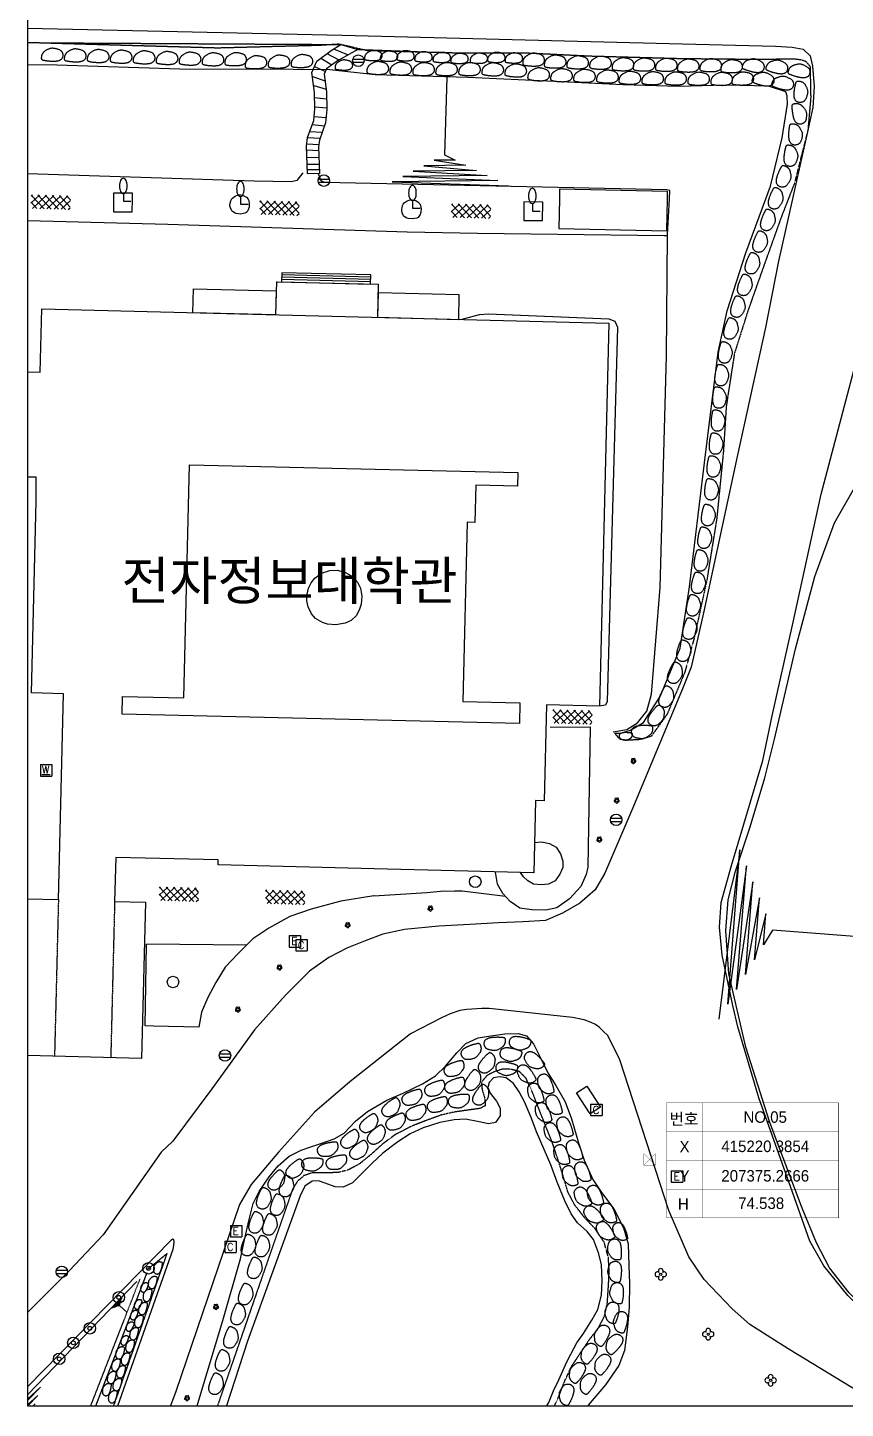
# Model space of a CAD drawing. Header units: millimetres. Extents: x 0 to 945143, y -500 to 526502.
# Drawn here: x 0 to 106782, y -332 to 179861 of the extents above; entities that cross this region are included whole.
import ezdxf

# ---------------------------------------------------------------- set-up
doc = ezdxf.new("R2010")
doc.units = ezdxf.units.MM
for name, pattern in [('ANYANG3', [3, 2, -1]), ('ANYANG6', [4, 2, -2]), ('DASHDOT', [1, 0.5, -0.25, 0, -0.25]), ('HIDDEN', [2, 1, -1])]:
    doc.linetypes.add(name, pattern=pattern)
for name, color, linetype in [('0-0W', 7, 'Continuous'), ('AE150', 7, 'Continuous'), ('AE170', 3, 'Continuous'), ('AZ0204', 7, 'Continuous'), ('AZ070', 7, 'Continuous'), ('AZ071', 7, 'ANYANG6'), ('AZ080', 1, 'Continuous'), ('AZ0801', 7, 'Continuous'), ('AZ0803', 7, 'Continuous'), ('AZ081', 1, 'ANYANG3'), ('AZB012', 1, 'Continuous'), ('AZB013', 5, 'Continuous'), ('AZB015', 3, 'Continuous'), ('BR', 7, 'Continuous'), ('DD0011', 3, 'Continuous'), ('DD0013', 3, 'Continuous'), ('DZ0102', 3, 'Continuous'), ('J-동경계선', 9, 'DASHDOT'), ('MM', 1, 'Continuous'), ('mt', 7, 'Continuous'), ('SLOPE', 9, 'Continuous'), ('건물', 210, 'Continuous'), ('자연석', 3, 'Continuous'), ('현황', 7, 'Continuous')]:
    doc.layers.add(name, color=color, linetype=linetype)
doc.styles.add('gg', font='')
doc.styles.add('GHS', font='ROMANS', dxfattribs={"bigfont": 'NGSW.shx'})
doc.styles.add('STYLE1', font='')
doc.styles.get('gg').set_extended_font_data('Gulim')
doc.styles.get('STYLE1').set_extended_font_data('Gulim')

# ---------------------------------------------------------------- blocks, each defined once
blk = doc.blocks.new('DZ0102')
at = {"layer": 'DZ0102', "color": 7}
blk.add_lwpolyline([(0, 3, 0.174705), (-0.17, 2.94, 0.104203), (-0.35, 2.71, 0.064948), (-0.46, 2.4, 0.051099), (-0.5, 2, 0.051099), (-0.46, 1.6, 0.064948), (-0.35, 1.29, 0.104203), (-0.17, 1.06, 0.174705), (0, 1, 0.174705), (0.17, 1.06, 0.104203), (0.35, 1.29, 0.064948), (0.46, 1.6, 0.051099), (0.5, 2, 0.051099), (0.46, 2.4, 0.064948), (0.35, 2.71, 0.104203), (0.17, 2.94, 0.174705)], format="xyb", close=True, dxfattribs=at)
for points in [[(0, 1), (0, 0)], [(0, 0), (1, 0)]]:
    blk.add_lwpolyline(points, dxfattribs=at)
blk = doc.blocks.new('fr')
at = {"layer": 'BR'}
blk.add_circle((0, 0), 0.298, dxfattribs=at)
for centre, start, end in [((-0.32, -0.13), 80.9759, 323.3707), ((-0.22, 0.26), 8.9759, 251.3707), ((0.18, 0.29), 296.9759, 179.3707), ((0.33, -0.08), 224.9759, 107.3707), ((0.03, -0.34), 152.9759, 35.3707)]:
    blk.add_arc(centre, 0.224, start, end, dxfattribs=at)
blk = doc.blocks.new('ST')
at = {"layer": 'BR'}
blk.add_lwpolyline([(0.614, 0.76), (0.649, 0.76), (0.686, 0.758), (0.723, 0.756), (0.76, 0.752), (0.796, 0.748), (0.831, 0.743), (0.864, 0.737), (0.894, 0.73), (0.921, 0.721), (0.945, 0.712), (0.966, 0.702), (0.985, 0.691), (1.003, 0.68), (1.018, 0.667), (1.033, 0.653), (1.046, 0.638), (1.06, 0.622), (1.072, 0.606), (1.084, 0.588), (1.095, 0.57), (1.105, 0.55), (1.114, 0.53), (1.121, 0.508), (1.128, 0.486), (1.133, 0.462), (1.136, 0.438), (1.138, 0.414), (1.138, 0.389), (1.136, 0.364), (1.132, 0.34), (1.126, 0.316), (1.118, 0.293), (1.107, 0.27), (1.094, 0.249), (1.079, 0.229), (1.063, 0.209), (1.045, 0.192), (1.026, 0.175), (1.006, 0.159), (0.985, 0.145), (0.964, 0.133), (0.943, 0.121), (0.921, 0.111), (0.899, 0.102), (0.877, 0.094), (0.855, 0.087), (0.834, 0.08), (0.813, 0.074), (0.792, 0.069), (0.771, 0.064), (0.751, 0.059), (0.73, 0.055), (0.709, 0.05), (0.687, 0.046), (0.664, 0.042), (0.64, 0.039), (0.614, 0.035), (0.588, 0.031), (0.56, 0.028), (0.532, 0.024), (0.503, 0.021), (0.474, 0.018), (0.445, 0.015), (0.416, 0.013), (0.388, 0.012), (0.36, 0.01), (0.333, 0.009), (0.306, 0.009), (0.28, 0.008), (0.255, 0.008), (0.231, 0.008), (0.208, 0.008), (0.185, 0.008), (0.164, 0.009), (0.144, 0.01), (0.125, 0.011), (0.108, 0.014), (0.092, 0.019), (0.078, 0.025), (0.065, 0.034), (0.055, 0.044), (0.046, 0.057), (0.039, 0.072), (0.033, 0.088), (0.028, 0.106), (0.025, 0.125), (0.022, 0.145), (0.02, 0.166), (0.018, 0.187), (0.017, 0.208), (0.016, 0.23), (0.017, 0.252), (0.018, 0.274), (0.021, 0.296), (0.025, 0.317), (0.03, 0.338), (0.036, 0.359), (0.043, 0.379), (0.052, 0.398), (0.06, 0.416), (0.069, 0.432), (0.077, 0.447), (0.084, 0.46), (0.091, 0.47), (0.096, 0.479), (0.1, 0.486), (0.105, 0.492), (0.11, 0.498), (0.116, 0.504), (0.125, 0.513), (0.137, 0.523), (0.152, 0.537), (0.171, 0.554), (0.194, 0.573), (0.22, 0.595), (0.248, 0.618), (0.277, 0.642), (0.308, 0.664), (0.339, 0.686), (0.37, 0.704), (0.4, 0.72), (0.43, 0.732), (0.459, 0.742), (0.488, 0.749), (0.518, 0.754), (0.549, 0.758), (0.581, 0.76)], close=True, dxfattribs=at)
blk = doc.blocks.new('st3')
at = {"layer": 'BR', "xscale": -1.440000000005691, "yscale": 1.440000000002328, "zscale": 1.44, "rotation": 348.8345234769591}
blk.add_blockref('ST', (0.86, -0.22), dxfattribs=at)
blk = doc.blocks.new('st4')
at = {"layer": 'BR'}
blk.add_blockref('st3', (-0.07, 0.03), dxfattribs=at)
blk = doc.blocks.new('st6')
at = {"layer": 'BR'}
blk.add_blockref('st4', (7.35, 1.85), dxfattribs=at)
blk = doc.blocks.new('sty')
at = {"layer": 'BR', "rotation": 328.3938337397032}
blk.add_blockref('st6', (-7.24, 2.38), dxfattribs=at)
blk = doc.blocks.new('stq')
at = {"layer": 'BR'}
blk.add_blockref('sty', (-0.03, -0.07), dxfattribs=at)
blk = doc.blocks.new('asdf')
at = {"layer": 'BR', "xscale": 2.419199999995022, "yscale": 2.419200000034238, "zscale": 2.4192, "rotation": 351.9473804926412}
blk.add_blockref('ST', (239459.44, 417827.34), dxfattribs=at)
blk = doc.blocks.new('qwe')
at = {"layer": '자연석'}
blk.add_blockref('asdf', (-239460.99, -417827.22), dxfattribs=at)
blk = doc.blocks.new('AE170')
at = {"layer": 'AE170', "color": 7}
for radius in [0.75, 0.25]:
    blk.add_circle((0, 0), radius, dxfattribs=at)
blk = doc.blocks.new('AZ0204')
at = {"layer": 'AZ0204'}
for points in [[(-0.72, 0.21), (0.72, 0.21)], [(-0.72, -0.2), (0.72, -0.2)]]:
    blk.add_lwpolyline(points, dxfattribs=at)
blk.add_circle((0, 0), 0.75, dxfattribs=at)
blk = doc.blocks.new('AZB013')
at = {"layer": 'AZB013', "color": 7}
for points in [[(-0.75, 0.79), (0.75, 0.79)], [(-0.75, 0.79), (-0.75, -0.71)], [(0.75, 0.79), (0.75, -0.71)], [(-0.75, -0.71), (0.75, -0.71)], [(-0.55, -0.51), (0.55, -0.51)]]:
    blk.add_lwpolyline(points, dxfattribs=at)
at = {"layer": 'AZB013', "color": 7, "style": 'GHS'}
blk.add_text('W', height=1, dxfattribs=at).set_placement((-0.57, -0.36))
blk = doc.blocks.new('AZB012')
at = {"layer": 'AZB012', "color": 7}
for points in [[(-0.77, 0.69), (0.73, 0.69)], [(-0.77, 0.69), (-0.77, -0.81)], [(0.73, 0.69), (0.73, -0.81)], [(-0.77, -0.81), (0.73, -0.81)]]:
    blk.add_lwpolyline(points, dxfattribs=at)
at = {"layer": 'AZB012', "color": 7, "style": 'GHS'}
blk.add_text('E', height=1, dxfattribs=at).set_placement((-0.48, -0.53))
blk = doc.blocks.new('AZB015')
at = {"layer": 'AZB015', "color": 7}
for points in [[(-0.77, 0.72), (0.73, 0.72)], [(-0.77, 0.72), (-0.77, -0.78)], [(0.73, 0.72), (0.73, -0.78)], [(-0.77, -0.78), (0.73, -0.78)]]:
    blk.add_lwpolyline(points, dxfattribs=at)
at = {"layer": 'AZB015', "color": 7, "style": 'GHS'}
blk.add_text('C', height=1, dxfattribs=at).set_placement((-0.52, -0.54))
blk = doc.blocks.new('DD0011')
at = {"layer": 'DD0011', "color": 7}
blk.add_circle((0, 0), 0.15, dxfattribs=at)
for centre, radius, start, end in [((-0.44, 0), 0.312, 53.1301, 306.8699), ((0, 0.44), 0.313, 323.1301, 216.8699), ((0.44, 0), 0.312, 233.1301, 126.8699), ((0, -0.44), 0.312, 143.1301, 36.8699)]:
    blk.add_arc(centre, radius, start, end, dxfattribs=at)
blk = doc.blocks.new('DD0013')
at = {"layer": 'DD0013', "color": 7}
blk.add_circle((0, 0), 0.75, dxfattribs=at)
blk = doc.blocks.new('mm')
at = {"layer": 'MM', "const_width": 0.03}
blk.add_lwpolyline([(-0.75, -0.75), (0.75, -0.75), (0.75, 0.75), (-0.75, 0.75)], close=True, dxfattribs=at)
for points in [[(-0.75, -0.75), (0.75, 0.75)], [(-0.75, 0.75), (0.75, -0.75)]]:
    blk.add_lwpolyline(points, dxfattribs=at)

msp = doc.modelspace()

# ---------------------------------------------------------------- hatches: boundary and pattern name
at = {"layer": 'BR', "extrusion": (0.000761888, -0.001614, 0.999998)}
h = msp.add_hatch(dxfattribs=at)
h.set_pattern_fill('ANSI37', color=256, scale=5270.349021, angle=178.29331, style=0)
h.set_pattern_definition([(223.29330627, (234910414.5, 435677721.55), (451.7567443, -479.504836), []), (313.29330627, (234910414.5, 435677721.55), (479.504836, 451.7567443), [])])
h.paths.add_polyline_path([(473, 158045), (420, 156268), (5564, 156115), (5617, 157892)])
h = msp.add_hatch(dxfattribs=at)
h.set_pattern_fill('ANSI37', color=256, scale=5270.349021, angle=178.29331, style=0)
h.set_pattern_definition([(223.29330627, (234940282.1, 435676940.6), (451.7567443, -479.504836), []), (313.29330627, (234940282.1, 435676940.6), (479.504836, 451.7567443), [])])
h.paths.add_polyline_path([(30340, 157264), (30287, 155487), (35431, 155334), (35484, 157111)])
h = msp.add_hatch(dxfattribs=at)
h.set_pattern_fill('ANSI37', color=256, scale=5270.349021, angle=178.29331, style=0)
h.set_pattern_definition([(223.29330627, (234965289.8, 435676548.65), (451.7567443, -479.504836), []), (313.29330627, (234965289.8, 435676548.65), (479.504836, 451.7567443), [])])
h.paths.add_polyline_path([(55348, 156872), (55295, 155096), (60439, 154942), (60492, 156719)])
h = msp.add_hatch(dxfattribs=at)
h.set_pattern_fill('ANSI37', color=256, scale=5270.349021, angle=178.29331, style=0)
h.set_pattern_definition([(223.29330627, (234978534.8, 435610536.8), (451.7567443, -479.504836), []), (313.29330627, (234978534.8, 435610536.8), (479.504836, 451.7567443), [])])
h.paths.add_polyline_path([(68593, 90861), (68540, 89084), (73684, 88930), (73737, 90707)])
h = msp.add_hatch(dxfattribs=at)
h.set_pattern_fill('ANSI37', color=256, scale=5270.349021, angle=178.29331, style=0)
h.set_pattern_definition([(223.29330627, (234927149, 435587404.54), (451.7567443, -479.504836), []), (313.29330627, (234927149, 435587404.54), (479.504836, 451.7567443), [])])
h.paths.add_polyline_path([(17207, 67728), (17154, 65951), (22298, 65798), (22351, 67575)])
h = msp.add_hatch(dxfattribs=at)
h.set_pattern_fill('ANSI37', color=256, scale=5270.349021, angle=178.29331, style=0)
h.set_pattern_definition([(223.29330627, (234941026.96, 435587003.6), (451.7567443, -479.504836), []), (313.29330627, (234941026.96, 435587003.6), (479.504836, 451.7567443), [])])
h.paths.add_polyline_path([(31085, 67327), (31032, 65550), (36176, 65397), (36229, 67174)])

# ---------------------------------------------------------------- linework, layer by layer
at = {"layer": 'AE150', "extrusion": (0.000761888, -0.001614, 0.999998), "elevation": -72244, "flags": 128}
for points in [[(40957, 177541), (43193, 176900), (40509, 175425), (39088, 174356), (38793, 173676), (39100, 171368), (39107, 169063), (38954, 167304), (38157, 165063), (38059, 164192), (38160, 160726), (36593, 160680), (36489, 164257), (36620, 165417), (37410, 167639), (37540, 169128), (37533, 171261), (37182, 173900), (37815, 175359), (39674, 176758)], [(44879, 147471), (33248, 147761), (33218, 146572), (44849, 146282)], [(21710, 145669), (32497, 145400), (32419, 142269), (21632, 142538)], [(56423, 144888), (45814, 145153), (45734, 141937), (56343, 141673)]]:
    msp.add_lwpolyline(points, close=True, dxfattribs=at)
for points in [[(44879, 147471), (33248, 147761)], [(32538, 146592), (32430, 142269)], [(32538, 146589), (45842, 146258)], [(44856, 146571), (33225, 146861)], [(44864, 146871), (33233, 147161)], [(44871, 147171), (33240, 147461)], [(45842, 146258), (45734, 141937)]]:
    msp.add_lwpolyline(points, dxfattribs=at)
at = {"layer": 'AZ070', "extrusion": (0.000761888, -0.001614, 0.999998), "elevation": -72244, "flags": 128}
msp.add_lwpolyline([(121850, -116), (121412, 494), (120132, 1992), (111743, 10095), (107338, 14623), (104759, 17915), (103078, 21165), (101181, 25671), (96978, 36843), (93832, 46695), (91627, 56257), (91214, 61898), (91532, 65932), (92506, 69654), (94423, 75443), (96338, 81826), (97582, 86906), (100307, 98691), (102849, 108117), (105404, 115100), (108188, 119970), (110791, 123337), (114027, 126890), (117234, 129737), (121913, 133359), (125342, 135768), (129318, 138040), (133197, 140439), (136203, 143129), (138588, 145700), (141023, 147611), (143532, 149070), (145924, 150069), (148723, 150589), (150418, 150755), (152703, 150426), (159644, 148097), (167977, 144549), (177706, 140901)], dxfattribs=at)
at = {"layer": 'AZ070', "extrusion": (0.000761888, -0.001614, 0.999998), "elevation": -72244}
msp.add_lwpolyline([(55, 1336), (14323, 16126)], dxfattribs=at)
at = {"layer": 'AZ071', "extrusion": (0.000761888, -0.001614, 0.999998), "elevation": -72244, "flags": 128}
msp.add_lwpolyline([(8309, -116), (14738, 16430)], dxfattribs=at)
at = {"layer": 'AZ080', "extrusion": (0.000761888, -0.001614, 0.999998), "elevation": -72244, "flags": 128}
for points in [[(96428, 157417), (97036, 159065), (98596, 165374), (99289, 169743), (99238, 170799), (99044, 171356), (96802, 172090), (91161, 172226), (85078, 172053), (77789, 172275), (68818, 172698), (57523, 173239), (45458, 173598), (39539, 174217), (34725, 174281), (19925, 174318), (3880, 174845), (55, 174900)], [(76703, 87690), (77486, 87688), (78772, 88050), (80487, 89069), (82639, 92446), (85278, 98761), (86482, 106785), (88459, 122950), (90231, 137393), (91398, 142791), (93821, 150346), (96428, 157417)]]:
    msp.add_lwpolyline(points, dxfattribs=at)
at = {"layer": 'AZ080', "extrusion": (0.000761888, -0.001614, 0.999998), "elevation": -72244}
for points in [[(22190, -116), (22562, 1056), (25552, 11000), (27852, 19054), (28391, 21561), (28979, 24209), (29529, 26300), (30298, 27862), (31584, 29779), (32758, 31224), (34224, 32473), (35775, 33232), (37039, 33676), (38332, 34104), (40069, 34712), (41384, 35465), (42872, 37029), (44423, 38311), (46940, 39762), (49098, 40702), (51615, 41889), (53311, 42969), (54632, 44200), (56103, 45938), (57255, 47169), (58884, 47901), (60547, 48154), (62374, 48420), (64122, 48493), (65201, 48179), (66095, 47129), (66793, 45724), (67969, 43359), (69037, 41690), (70241, 39538), (71074, 37335), (71968, 34200), (72722, 31958), (73859, 29401), (75001, 27705), (76581, 25575), (77875, 23126), (78472, 21018), (78541, 18186), (78626, 15837), (78583, 12751), (78399, 10188), (77984, 7125), (77249, 5163), (75514, 2617), (73256, -32), (73189, -116)], [(8978, -116), (15649, 17274)]]:
    msp.add_lwpolyline(points, dxfattribs=at)
at = {"layer": 'AZ0801', "extrusion": (0.000761888, -0.001614, 0.999998), "elevation": -72244, "flags": 128}
for points in [[(45253, 66430), (48759, 66667), (52198, 66896), (54389, 67072), (55823, 67045)], [(62467, 66345), (56811, 67051), (55823, 67045)], [(45290, 66435), (45253, 66430), (40964, 65751), (37099, 64691), (34313, 63726), (31548, 62214), (29479, 60819), (27537, 58910), (25858, 57153), (24644, 55138), (23589, 53194), (22750, 51247), (22411, 49287)], [(22411, 49287), (16475, 49441), (15421, 49497), (15582, 60112)], [(28654, 60008), (15582, 60112)]]:
    msp.add_lwpolyline(points, dxfattribs=at)
at = {"layer": 'AZ0803', "extrusion": (0.000761888, -0.001614, 0.999998), "elevation": -72244, "flags": 128}
for points in [[(11283, 157343), (11264, 155721), (13724, 155692), (13743, 157345)], [(11283, 157343), (11264, 155721), (13724, 155692), (13743, 157345)], [(11283, 157343), (11264, 155721), (13724, 155692), (13743, 157345)], [(11283, 157343), (11264, 155721), (13724, 155692), (13743, 157345)], [(13752, 158121), (11292, 158150), (11283, 157343)], [(13743, 157345), (13752, 158121)], [(27843, 155417), (27302, 155469), (27150, 155518), (26805, 155730), (26719, 155829), (26531, 156221), (26468, 156494), (26468, 156644), (26570, 157140), (26659, 157329), (26682, 157357)], [(26682, 157357), (26796, 157488), (27159, 157765), (27565, 157906), (27845, 157914), (28307, 157795), (28628, 157600), (28850, 157360), (28851, 157358)], [(28851, 157358), (28937, 157179), (29007, 156743), (28979, 156294), (28859, 155974), (28719, 155705), (28613, 155604), (28436, 155521), (27843, 155417)], [(68286, 88437), (73496, 88480), (73202, 70195), (73006, 69236), (72292, 67661), (70825, 66040), (69156, 64893), (67743, 64565), (65894, 64602), (64330, 64843), (63068, 65700), (62104, 66735), (61400, 67968), (61149, 69509)], [(66256, 73380), (67166, 73495), (68191, 73270), (69088, 72779), (69656, 71935), (69947, 70949), (69922, 70122), (69556, 69253), (68948, 68382), (68090, 67949), (67095, 67862), (66130, 67979), (65379, 68408), (64823, 68927), (64415, 69500)]]:
    msp.add_lwpolyline(points, dxfattribs=at)
for points in [[(50279, 154787), (49738, 154839), (49586, 154888), (49241, 155099), (49155, 155198), (48967, 155590), (48904, 155864), (48904, 156013), (49006, 156509), (49095, 156698), (49232, 156858), (49595, 157135), (50001, 157275), (50281, 157283), (50743, 157164), (51063, 156970), (51286, 156730), (51373, 156549), (51443, 156112), (51415, 155663), (51295, 155344), (51155, 155074), (51049, 154974), (50872, 154891)], [(67326, 156984), (64866, 157013), (64838, 154584), (67298, 154555)], [(40298, 101794), (39194, 101900), (38541, 102111), (37658, 102652), (37132, 103256), (36700, 104160), (36520, 104939), (36521, 105589), (36725, 106581), (37064, 107305), (37566, 107888), (38417, 108537), (39509, 108915), (40470, 108942), (41578, 108656), (42467, 108117), (43148, 107383), (43530, 106585), (43695, 105564), (43629, 104512), (43338, 103738), (42953, 102998), (42293, 102376), (41503, 102005)], [(73087, 41604), (74862, 38876), (73506, 37994), (71731, 40722)]]:
    msp.add_lwpolyline(points, close=True, dxfattribs=at)
at = {"layer": 'AZ081', "extrusion": (0.000761888, -0.001614, 0.999998), "elevation": -72244, "flags": 128}
for points in [[(55, 177794), (1111, 177793), (24846, 177116), (38261, 177462), (40712, 177626), (44374, 176777), (56061, 176458), (64997, 176458), (73468, 176049), (85404, 175718), (96055, 175614), (99243, 175677), (100359, 175649), (101108, 175552), (101639, 175360), (102225, 174683), (102308, 170606), (101948, 166427), (100197, 159470), (99397, 157419)], [(2004, 177768), (40957, 177541)], [(43193, 176900), (51900, 176572)], [(99397, 157419), (98480, 155067), (95988, 148122), (94095, 142761), (92344, 137220), (91282, 130367), (90905, 124428), (90039, 115701), (88754, 107690), (87053, 99954), (85870, 95643), (83545, 90124), (81488, 87261), (80089, 86835), (78378, 86731), (77407, 86853), (76703, 87690)], [(68854, -116), (69445, 1163), (70040, 2766), (71062, 5003), (72207, 6729), (73493, 8646), (74493, 9872), (75374, 11558), (75756, 13295), (75912, 15729), (75995, 17521), (75888, 19258), (75336, 21258), (74087, 23084), (72850, 24360), (71495, 26095), (70606, 27792), (69863, 30287), (69311, 32040), (68534, 34339), (67708, 36423), (66661, 39030), (65986, 40795), (65114, 42677), (64282, 43503), (63056, 43828), (62062, 43822), (60887, 43439), (60016, 42978), (59303, 42107), (59405, 41151), (59759, 39988), (59799, 39044), (59125, 38684), (57804, 38514), (55781, 38221), (54112, 37844), (52027, 37095), (50224, 36381), (48044, 35267), (46430, 34074), (44992, 32775), (43408, 31471), (41885, 30649), (40621, 30340), (39385, 30294), (38070, 30293), (37176, 30282), (36148, 29927), (35299, 29191), (34665, 28213), (30507, 16229), (24968, 270), (24856, -116)], [(11309, -116), (18278, 19748), (15643, 17628)]]:
    msp.add_lwpolyline(points, dxfattribs=at)
at = {"layer": 'BR', "extrusion": (0.000761888, -0.001614, 0.999998), "elevation": -72244}
for points in [[(40006, 176960), (41924, 176203)], [(37519, 174676), (38935, 174002)], [(38338, 175752), (39781, 174877)], [(39129, 176347), (40708, 175534)], [(37251, 173383), (38907, 172817)], [(37412, 172176), (39053, 171719)], [(37535, 170645), (39102, 170452)], [(37539, 169397), (39106, 169283)], [(37453, 168132), (39017, 168034)], [(36898, 166201), (38519, 166083)], [(37214, 167089), (38826, 166946)], [(36528, 164598), (38092, 164484)], [(36620, 165417), (38241, 165300)], [(36503, 163785), (38073, 163687)], [(36530, 162847), (38099, 162798)], [(36557, 161922), (38125, 161922)], [(36577, 161227), (38145, 161228)]]:
    msp.add_lwpolyline(points, dxfattribs=at)
at = {"layer": 'J-동경계선', "color": 2, "linetype": 'Continuous', "lineweight": -3}
msp.add_lwpolyline([(0, 0), (945143, 0), (945143, 526002), (0, 526002)], close=True, dxfattribs=at)
at = {"layer": 'mt', "const_width": 50, "elevation": -59570}
msp.add_lwpolyline([(83405, 24545), (105905, 24545), (105905, 39545), (83405, 39545)], close=True, dxfattribs=at)
for points in [[(88094, 39545), (88094, 24545)], [(83405, 35795), (105905, 35795)], [(83405, 32045), (105905, 32045)], [(83405, 28295), (105905, 28295)]]:
    msp.add_lwpolyline(points, dxfattribs=at)
at = {"layer": 'SLOPE', "extrusion": (0.000761888, -0.001614, 0.999998), "elevation": -72244}
for points in [[(54803, 173241), (54510, 163132), (55896, 162461), (53141, 162426), (57282, 161790), (51773, 161720), (58668, 161119), (50405, 161014), (60054, 160448), (49036, 160308), (61440, 159777), (47668, 159601), (62826, 159106)], [(54803, 173241), (54510, 163132), (55896, 162461), (53141, 162426), (57282, 161790), (51773, 161720), (58668, 161119), (50405, 161014), (60054, 160448), (49036, 160308), (61440, 159777), (47668, 159601), (62826, 159106)], [(54803, 173241), (54510, 163132), (55896, 162461), (53141, 162426), (57282, 161790), (51773, 161720), (58668, 161119), (50405, 161014), (60054, 160448), (49036, 160308), (61440, 159777), (47668, 159601), (62826, 159106)], [(54803, 173241), (54510, 163132), (55896, 162461), (53141, 162426), (57282, 161790), (51773, 161720), (58668, 161119), (50405, 161014), (60054, 160448), (49036, 160308), (61440, 159777), (47668, 159601), (62826, 159106)], [(111433, 60864), (97310, 61978), (96143, 60040), (96461, 64075), (94975, 58102), (95611, 66172), (93807, 56164), (94761, 68269), (92639, 54226), (93912, 70366), (91471, 52288), (93062, 72463), (90303, 50350)], [(13035, 12047), (12075, 12972), (11874, 12901), (12139, 13176), (11673, 12831), (12202, 13379), (11473, 12760), (12266, 13582), (11272, 12689), (12330, 13785), (11071, 12618), (12394, 13989), (10870, 12547)], [(55, 595), (1719, 2320), (55, 745)], [(83, -116), (1375, 1223), (55, -2)], [(798, -116), (1031, 125), (762, -116)]]:
    msp.add_lwpolyline(points, dxfattribs=at)
at = {"layer": '건물', "extrusion": (0.000761888, -0.001614, 0.999998), "elevation": -72244}
for points in [[(55, 134829), (1704, 134788), (1909, 143029), (75969, 141184), (74724, 91204), (67819, 91376), (67506, 78836), (66393, 78864), (66158, 69457), (55790, 69715), (45294, 69977), (24930, 70484), (24946, 71129), (11562, 71462), (11419, 65711), (15453, 65611), (14945, 45229), (55, 45600)], [(55, 66065), (4080, 65965), (4749, 92817), (549, 92921), (1172, 117913), (1172, 121097), (55, 121097)]]:
    msp.add_lwpolyline(points, dxfattribs=at)
msp.add_lwpolyline([(20467, 92263), (21197, 122706), (64045, 121679), (64003, 119904), (58568, 120034), (58452, 115167), (57454, 115191), (56894, 91816), (64336, 91638), (64270, 88923), (12407, 90166), (12461, 92455)], close=True, dxfattribs=at)
at = {"layer": '건물', "linetype": 'HIDDEN', "ltscale": 0.05, "extrusion": (0.000761888, -0.001614, 0.999998), "elevation": -72244}
for points in [[(4080, 65965), (3570, 45512)], [(11419, 65711), (10909, 45259)]]:
    msp.add_lwpolyline(points, dxfattribs=at)
at = {"layer": '현황', "extrusion": (0.000761888, -0.001614, 0.999998), "elevation": -72244}
for points in [[(55, 179656), (41147, 178780), (83847, 177691), (97710, 177345), (99908, 177206), (101327, 176942), (102250, 176041), (102553, 174722), (102767, 172048), (102568, 169331), (101805, 165750), (100705, 160928), (99925, 157420)], [(36002, 160791), (35202, 159808), (34506, 159617), (29642, 159697), (55, 160658)], [(83857, 157406), (83909, 158488), (83521, 158559), (38815, 159549), (38406, 159769), (37989, 160734)], [(83601, 157406), (83621, 158356), (69518, 158666), (69491, 157393)], [(99925, 157420), (98112, 149269), (96415, 140613), (92722, 123769), (88289, 103382), (86714, 96290), (85554, 93447), (78969, 77627), (75408, 69383), (74154, 67226), (72166, 65489), (69898, 64181), (67689, 63210), (64760, 63033), (61555, 62913), (57804, 62701), (53759, 62498), (49261, 62054), (46439, 61428), (44120, 60580), (41745, 59628), (39383, 58378), (36879, 56598), (33724, 53488), (29670, 48943), (24098, 41246), (19035, 34439), (17498, 32981), (9923, 22181), (5513, 17537), (55, 12067)], [(69491, 157393), (69405, 153514), (83508, 153203), (83601, 157406)], [(69491, 157393), (69405, 153514), (83508, 153203), (83601, 157406)], [(69491, 157393), (69405, 153514), (83508, 153203), (83601, 157406)], [(69491, 157393), (69405, 153514), (83508, 153203), (83601, 157406)], [(76531, 87845), (78305, 88146), (79712, 89029), (80922, 90542), (81509, 92751), (82652, 106667), (83482, 136911), (83630, 152697), (83857, 157406)], [(120481, -116), (120330, 138), (120021, 851), (119767, 1683), (119649, 2200), (107149, 14266), (104034, 18148), (102206, 21361), (99920, 27784), (95520, 40095), (92773, 49362), (92119, 52132), (90725, 58711), (90388, 62347), (90634, 65554), (91971, 70416), (96066, 84097), (97294, 89937), (99925, 101784), (103675, 118851), (109943, 142586), (113245, 157431)], [(55, 154578), (18374, 154111), (49614, 153108), (58797, 152905), (83190, 152612), (83630, 152623)], [(56638, 141666), (59072, 142297), (60239, 142396), (75960, 141759), (76729, 141438), (77082, 140664), (75741, 91809), (75498, 91328), (74724, 91204)], [(111577, -116), (99358, 7304), (94349, 10482), (92066, 12527), (88405, 16381), (86397, 19331), (83798, 25377), (77387, 45021), (76031, 47791), (75756, 48263), (75300, 48690), (74670, 49291), (74198, 49634), (73641, 49926), (72725, 50274), (71213, 50560), (60321, 51734), (59365, 51728), (57421, 51609), (56494, 51457), (55218, 51052), (54078, 50512), (50055, 48441), (42133, 42148), (37510, 38201), (32797, 32967), (29247, 28778), (27725, 26175), (19392, 1774), (18709, -116)], [(67844, -116), (68119, 303), (68736, 1821), (69405, 3265), (70460, 5610), (70999, 6633), (71774, 8128), (72639, 9342), (73739, 11063), (74503, 12463), (74996, 14334), (75091, 16211), (74994, 18330), (74611, 19853), (73947, 21572), (73115, 22657), (71867, 23746), (71012, 24954), (70207, 26629), (69217, 29067), (68384, 31326), (67506, 33332), (66511, 35658), (65797, 37507), (64952, 39569), (64221, 40861), (63518, 41951), (62540, 42670), (61657, 42805), (60888, 42675), (60337, 42096), (60152, 41427), (60445, 40674), (61277, 39629), (61738, 38730), (61761, 37735), (61160, 36841), (60227, 36678), (58997, 36941), (57232, 37289), (55748, 37193), (53865, 36866), (51691, 36151), (50022, 35363), (48386, 34317), (46431, 32838), (45049, 31533), (43471, 29987), (42488, 28997), (41263, 28423), (40217, 28485), (38919, 28922), (38020, 29242), (37193, 29186), (36244, 28567), (35660, 27286), (28751, 8337), (26017, -116)], [(11845, -116), (19045, 20348), (19129, 20792), (19207, 21281), (19157, 21601), (19039, 21641), (18763, 21466), (86, 2416), (55, 2385)]]:
    msp.add_lwpolyline(points, dxfattribs=at)

# ---------------------------------------------------------------- block references
at = {"layer": 'AE170', "extrusion": (0.000761888, -0.001614, 0.999998), "xscale": 1000, "yscale": 1000, "zscale": 1000, "rotation": 359.9989408490567}
for p in [(15843, 17829, -72244), (11956, 14039, -72244), (8181, 10001, -72244), (6024, 8101, -72244), (4181, 6026, -72244)]:
    msp.add_blockref('AE170', p, dxfattribs=at)
at = {"layer": 'AZ0204', "extrusion": (0.000761888, -0.001614, 0.999998), "xscale": 1000, "yscale": 1000, "zscale": 1000, "rotation": 359.9989408490567}
for p in [(43236, 175426, -72244), (38730, 159776, -72244), (76913, 76362, -72244), (25826, 45608, -72244), (4514, 17370, -72244)]:
    msp.add_blockref('AZ0204', p, dxfattribs=at)
at = {"layer": 'AZB012', "extrusion": (0.000761888, -0.001614, 0.999998), "xscale": 1000, "yscale": 1000, "zscale": 1000, "rotation": 359.9989408490567}
for p in [(34963, 60566, -72244), (84871, 29878, -72244), (27308, 22741, -72244)]:
    msp.add_blockref('AZB012', p, dxfattribs=at)
at = {"layer": 'AZB013', "extrusion": (0.000761888, -0.001614, 0.999998), "xscale": 1000, "yscale": 1000, "zscale": 1000, "rotation": 359.9989408490567}
msp.add_blockref('AZB013', (2471, 82779, -72244), dxfattribs=at)
at = {"layer": 'AZB015', "extrusion": (0.000761888, -0.001614, 0.999998), "xscale": 1000, "yscale": 1000, "zscale": 1000, "rotation": 359.9989408490567}
for p in [(35849, 60043, -72244), (74344, 38539, -72244), (26578, 20666, -72244)]:
    msp.add_blockref('AZB015', p, dxfattribs=at)
at = {"layer": 'BR', "extrusion": (0.000761888, -0.001614, 0.999998)}
for name, p, xscale, yscale, zscale, rotation in [('qwe', (3319, 175333, -72244), 1000, 1000, 1000, 358.3651203924238), ('qwe', (6318, 175247, -72244), 1000, 1000, 1000, 358.3651203924238), ('qwe', (9317, 175162, -72244), 1000, 1000, 1000, 358.3651203924238), ('qwe', (12315, 175076, -72244), 1000, 1000, 1000, 358.3651203924238), ('qwe', (15314, 174990, -72244), 1000, 1000, 1000, 358.3651203924238), ('qwe', (18313, 174905, -72244), 1000, 1000, 1000, 358.3651203924238), ('qwe', (21312, 174819, -72244), 1000, 1000, 1000, 358.3651203924238), ('qwe', (24311, 174734, -72244), 1000, 1000, 1000, 358.3651203924238), ('qwe', (27310, 174749, -72244), 1000, 1000, 1000, 1.476387408059401), ('qwe', (35962, 174511, -72244), 1000, 1000, 1000, 1.476387408059401), ('qwe', (45245, 175401, -72244), 799.9999999980533, 799.9999999815441, 800.00000000009, 359.4448819460831), ('qwe', (47288, 175321, -72244), 799.9999999980533, 799.9999999815441, 800.00000000009, 359.4448819460831), ('qwe', (49439, 175374, -72244), 799.9999999980533, 799.9999999815441, 800.00000000009, 359.4448819460831), ('qwe', (51792, 175241, -72244), 799.9999999980533, 799.9999999815441, 800.00000000009, 359.4448819460831), ('qwe', (54185, 175161, -72244), 799.9999999980533, 799.9999999815441, 800.00000000009, 359.4448819460831), ('qwe', (56497, 175026, -72244), 799.9999999980533, 799.9999999815441, 800.00000000009, 359.4448819460831), ('qwe', (59024, 175053, -72244), 799.9999999980533, 799.9999999815441, 800.00000000009, 359.4448819460831), ('qwe', (61310, 175160, -72244), 799.9999999980533, 799.9999999815441, 800.00000000009, 359.4448819460831), ('qwe', (63595, 175080, -72244), 799.9999999980533, 799.9999999815441, 800.00000000009, 359.4448819460831), ('qwe', (66188, 174691, -72244), 1000, 1000, 1000, 359.4448819485841), ('qwe', (29964, 174357, -72244), 1000, 1000, 1000, 1.476387408059401), ('qwe', (32963, 174434, -72244), 1000, 1000, 1000, 1.476387408059401), ('qwe', (41400, 174165, -72244), 799.9999999980533, 799.9999999815441, 800.00000000009, 359.4448819460831), ('qwe', (45829, 173601, -72244), 1000, 1000, 1000, 358.4354244095388), ('qwe', (48828, 173519, -72244), 1000, 1000, 1000, 358.4354244095388), ('qwe', (51827, 173452, -72244), 1000, 1000, 1000, 359.9989408490567), ('qwe', (54827, 173452, -72244), 1000, 1000, 1000, 359.9989408490567), ('qwe', (57827, 173452, -72244), 1000, 1000, 1000, 359.9989408490567), ('qwe', (60826, 173423, -72244), 1000, 1000, 1000, 357.2347111736732), ('qwe', (63823, 173278, -72244), 1000, 1000, 1000, 357.2347111736732), ('qwe', (66819, 172774, -72244), 1000, 1000, 1000, 357.2347111736732), ('qwe', (69007, 174438, -72244), 1000, 1000, 1000, 359.4448819485841), ('qwe', (71944, 174337, -72244), 1000, 1000, 1000, 359.4448819485841), ('qwe', (74921, 174285, -72244), 1000, 1000, 1000, 359.4448819485841), ('qwe', (77859, 174082, -72244), 1000, 1000, 1000, 359.4448819485841), ('qwe', (80597, 174048, -72244), 1000, 1000, 1000, 359.4448819485841), ('qwe', (83523, 174013, -72244), 1000, 1000, 1000, 359.4448819485841), ('qwe', (86376, 173912, -72244), 1000, 1000, 1000, 359.4448819485841), ('qwe', (89321, 173962, -72244), 1000, 1000, 1000, 359.4448819485841), ('qwe', (92039, 173827, -72244), 1000, 1000, 1000, 359.4448819485841), ('qwe', (94722, 173952, -72244), 1000, 1000, 1000, 346.5274048015111), ('qwe', (97800, 173781, -72244), 1000, 1000, 1000, 346.5274048015111), ('qwe', (100703, 173275, -72244), 1000, 1000, 1000, 346.5274048015111), ('qwe', (69817, 172652, -72244), 1000, 1000, 1000, 358.4104653289482), ('qwe', (72816, 172569, -72244), 1000, 1000, 1000, 358.4104653289482), ('qwe', (75815, 172486, -72244), 1000, 1000, 1000, 358.4104653289482), ('qwe', (78740, 172322, -72244), 1000, 1000, 1000, 358.4104653289482), ('qwe', (81739, 172260, -72244), 1000, 1000, 1000, 359.4448819485841), ('qwe', (84739, 172231, -72244), 1000, 1000, 1000, 359.4448819485841), ('qwe', (87739, 172202, -72244), 1000, 1000, 1000, 359.4448819485841), ('qwe', (90739, 172173, -72244), 1000, 1000, 1000, 359.4448819485841), ('qwe', (93519, 172218, -72244), 1000, 1000, 1000, 1.131050117328748), ('qwe', (96005, 172180, -72244), 1000, 1000, 1000, 346.5274048015111), ('qwe', (98559, 171672, -72244), 1000, 1000, 1000, 346.5274048015111), ('qwe', (100161, 171377, -72244), 1000, 1000, 1000, 263.7497289932514), ('qwe', (100012, 168316, -72244), 1000, 1000, 1000, 280.1813727296066), ('qwe', (99457, 165757, -72244), 1000, 1000, 1000, 268.6878297434681), ('qwe', (98862, 163035, -72244), 1000, 1000, 1000, 263.7497289932514), ('qwe', (97994, 160493, -72244), 999.9999999999999, 999.9999999999999, 999.9999999999999, 250.2599749918029), ('qwe', (96950, 157632, -72244), 999.9999999999999, 999.9999999999999, 999.9999999999999, 250.2599749918029), ('qwe', (95937, 154808, -72244), 999.9999999999999, 999.9999999999999, 999.9999999999999, 250.2599749918029), ('qwe', (94923, 151984, -72244), 999.9999999999999, 999.9999999999999, 999.9999999999999, 250.2599749918029), ('qwe', (93920, 149157, -72244), 1000, 1000, 1000, 250.5538757676763), ('qwe', (92922, 146328, -72244), 1000, 1000, 1000, 250.5538757676763), ('qwe', (91999, 143474, -72244), 1000, 1000, 1000, 252.4619909926307), ('qwe', (91095, 140613, -72244), 1000, 1000, 1000, 252.4619909926307), ('qwe', (90302, 137389, -72244), 1000, 1000, 1000, 261.1899632544815), ('qwe', (89843, 134424, -72244), 1000, 1000, 1000, 261.1899632544815), ('qwe', (89533, 131443, -72244), 1000, 1000, 1000, 266.366752697451), ('qwe', (89343, 128449, -72244), 1000, 1000, 1000, 266.366752697451), ('qwe', (89092, 125460, -72244), 1000, 1000, 1000, 264.331903311099), ('qwe', (88796, 122475, -72244), 1000, 1000, 1000, 264.331903311099), ('qwe', (88499, 119489, -72244), 1000, 1000, 1000, 264.331903311099), ('qwe', (88094, 116172, -72244), 1000, 1000, 1000, 260.8860708444877), ('qwe', (87619, 113210, -72244), 1000, 1000, 1000, 260.8860708444877), ('qwe', (87143, 110248, -72244), 1000, 1000, 1000, 260.8860708444877), ('qwe', (86818, 107360, -72244), 1000, 1000, 1000, 257.6050868010277), ('qwe', (86174, 104430, -72244), 1000, 1000, 1000, 257.6050868010277), ('qwe', (85716, 101425, -72244), 1000, 1000, 1000, 254.6538936082972), ('qwe', (84922, 98532, -72244), 1000, 1000, 1000, 254.6538936082972), ('qwe', (83826, 95743, -72244), 1000, 1000, 1000, 247.1546128048106), ('qwe', (82693, 92634, -72244), 1000, 1000, 1000, 247.1546128048106), ('qwe', (81482, 90323, -72244), 1000, 1000, 1000, 234.3025598571051), ('qwe', (80183, 88691, -72244), 1000, 1000, 1000, 183.4772803554544), ('qwe', (78129, 87780, -72244), 599.9999999737475, 600.0000000443657, 600.000000000014, 179.1392734793693), ('fr', (79164, 84040, -72244), 600.0000000196247, 599.9999999861581, 600.000000000014, 359.9989408468334), ('fr', (76981, 78884, -72244), 600.0000000196247, 599.9999999861581, 600.000000000014, 359.9989408468334), ('fr', (74711, 73787, -72244), 600.0000000196247, 599.9999999861581, 600.000000000014, 359.9989408468334), ('fr', (52647, 64798, -72244), 600.0000000196247, 599.9999999861581, 600.000000000014, 359.9989408468334), ('fr', (41854, 62627, -72244), 600.0000000196247, 599.9999999861581, 600.000000000014, 359.9989408468334), ('fr', (32950, 57103, -72244), 600.0000000196247, 599.9999999861581, 600.000000000014, 359.9989408468334), ('fr', (27510, 51607, -72244), 600.0000000196247, 599.9999999861581, 600.000000000014, 359.9989408468334), ('qwe', (64440, 48035, -72244), 1000, 1000, 1000, 168.3411854639293), ('qwe', (57654, 46832, -72244), 1000, 1000, 1000, 201.6028362316238), ('qwe', (60946, 47999, -72244), 1000, 1000, 1000, 183.1758848040617), ('qwe', (63232, 46566, -72244), 1000, 1000, 1000, 168.3411854639293), ('qwe', (55427, 44606, -72244), 1000, 1000, 1000, 201.6028362316238), ('qwe', (59392, 45029, -72244), 1000, 1000, 1000, 230.6952082756643), ('qwe', (62693, 44718, -72244), 1000, 1000, 1000, 168.3411854639293), ('qwe', (65764, 43667, -72244), 1000, 1000, 1000, 125.7454870841569), ('qwe', (66689, 45547, -72244), 1000, 1000, 1000, 135.2062830163541), ('qwe', (55515, 42423, -72244), 1000, 1000, 1000, 201.6028362316238), ('qwe', (57508, 42728, -72244), 1000, 1000, 1000, 236.5987200162483), ('qwe', (68428, 42204, -72244), 1000, 1000, 1000, 110.9276074643868), ('qwe', (49925, 40852, -72244), 1000, 1000, 1000, 201.6028362316238), ('qwe', (52894, 42030, -72244), 1000, 1000, 1000, 201.6028362316238), ('qwe', (58555, 40807, -72244), 1000, 1000, 1000, 236.5987200162483), ('qwe', (67119, 41010, -72244), 1000, 1000, 1000, 110.9276074643868), ('qwe', (46987, 39367, -72244), 1000, 1000, 1000, 219.4612562798648), ('qwe', (50449, 38888, -72244), 1000, 1000, 1000, 201.6028362316238), ('qwe', (53263, 39925, -72244), 1000, 1000, 1000, 199.7588841784664), ('qwe', (56208, 40488, -72244), 1000, 1000, 1000, 188.2400353140476), ('qwe', (68121, 38481, -72244), 1000, 1000, 1000, 111.8798803835506), ('qwe', (69505, 39491, -72244), 1000, 1000, 1000, 110.9276074643868), ('qwe', (44096, 37301, -72244), 1000, 1000, 1000, 219.4612562798648), ('qwe', (47732, 37623, -72244), 1000, 1000, 1000, 207.0663900799496), ('qwe', (70927, 36606, -72244), 1000, 1000, 1000, 110.9276074643868), ('qwe', (41607, 35250, -72244), 1000, 1000, 1000, 219.4612562798648), ('qwe', (45056, 35770, -72244), 1000, 1000, 1000, 222.0916419663307), ('qwe', (69277, 35867, -72244), 1000, 1000, 1000, 111.6437530971183), ('qwe', (39013, 34151, -72244), 1000, 1000, 1000, 193.7361596568975), ('qwe', (42786, 33809, -72244), 1000, 1000, 1000, 219.4612562798648), ('qwe', (70533, 32952, -72244), 1000, 1000, 1000, 108.6728073307969), ('qwe', (72176, 33592, -72244), 1000, 1000, 1000, 110.9276074643868), ('qwe', (34432, 31337, -72244), 1000, 1000, 1000, 220.95953851736), ('qwe', (37168, 32253, -72244), 1000, 1000, 1000, 180.0425117836485), ('qwe', (40149, 32449, -72244), 1000, 1000, 1000, 193.7361596568975), ('qwe', (31931, 29756, -72244), 1000, 1000, 1000, 229.7950157864785), ('qwe', (71639, 30174, -72244), 1000, 1000, 1000, 106.5822402244597), ('qwe', (73256, 30742, -72244), 1000, 1000, 1000, 110.9276074643868), ('qwe', (33075, 28709, -72244), 1000, 1000, 1000, 250.8640784040841), ('qwe', (73212, 27569, -72244), 1000, 1000, 1000, 117.6474394324347), ('qwe', (74893, 27685, -72244), 1000, 1000, 1000, 110.9276074643868), ('qwe', (30117, 27120, -72244), 1000, 1000, 1000, 250.8640784040841), ('qwe', (31922, 26291, -72244), 1000, 1000, 1000, 250.8640784040841), ('qwe', (29113, 23977, -72244), 1000, 1000, 1000, 250.8640784040841), ('qwe', (30905, 23709, -72244), 1000, 1000, 1000, 250.8640784040841), ('qwe', (74457, 25413, -72244), 1000, 1000, 1000, 134.1098218585803), ('qwe', (76608, 25354, -72244), 1000, 1000, 1000, 110.9276074643868), ('qwe', (76097, 23187, -72244), 1000, 1000, 1000, 124.3714107445515), ('qwe', (78072, 22909, -72244), 899.9999999877174, 900.0000000374453, 899.9999999999998, 110.9276074643087), ('qwe', (28109, 21009, -72244), 1000, 1000, 1000, 250.8640784040841), ('qwe', (29922, 20875, -72244), 1000, 1000, 1000, 250.8640784040841), ('qwe', (77549, 20392, -72244), 1000, 1000, 1000, 93.52393312018005), ('qwe', (28938, 18041, -72244), 1000, 1000, 1000, 250.8640784040841), ('qwe', (77579, 17397, -72244), 1000, 1000, 1000, 87.34706949399718), ('qwe', (27747, 14619, -72244), 1000, 1000, 1000, 250.8582350189665), ('qwe', (77834, 14613, -72244), 1000, 1000, 1000, 87.34706949399718), ('fr', (24647, 12802, -72244), 600.0000000196247, 599.9999999861581, 600.000000000014, 359.9989408468334), ('qwe', (26763, 12010, -72244), 1000, 1000, 1000, 250.8582350189665), ('qwe', (77194, 11939, -72244), 1000, 1000, 1000, 77.59592719172731), ('qwe', (78308, 10707, -72244), 1000, 1000, 1000, 77.59592719172731), ('qwe', (75780, 8785, -72244), 1000, 1000, 1000, 62.41013798289191), ('qwe', (25814, 8969, -72244), 1000, 1000, 1000, 250.8582350189665), ('qwe', (77291, 7501, -72244), 1000, 1000, 1000, 50.21332476468164), ('qwe', (24726, 5962, -72244), 1000, 1000, 1000, 250.8582350189665), ('qwe', (74035, 6355, -72244), 1000, 1000, 1000, 56.14365702161662), ('qwe', (75824, 4924, -72244), 1000, 1000, 1000, 56.14365702161662), ('qwe', (72509, 3856, -72244), 1000, 1000, 1000, 56.43930003270847), ('qwe', (23885, 2916, -72244), 1000, 1000, 1000, 250.8582350189665), ('qwe', (73916, 2420, -72244), 1000, 1000, 1000, 56.14365702161662), ('qwe', (71209, 1158, -72244), 1000, 1000, 1000, 69.63507053245647), ('fr', (20877, 897, -72244), 600.0000000196247, 599.9999999861581, 600.000000000014, 359.9989408468334)]:
    msp.add_blockref(name, p, dxfattribs=dict(at, xscale=xscale, yscale=yscale, zscale=zscale, rotation=rotation))
at = {"layer": 'DD0013', "extrusion": (0.000761888, -0.001614, 0.999998), "xscale": 1000, "yscale": 1000, "zscale": 1000, "rotation": 359.9989408490567}
for p in [(58508, 68284, -72244), (19037, 55197, -72244)]:
    msp.add_blockref('DD0013', p, dxfattribs=at)
at = {"layer": 'DZ0102', "extrusion": (0.000761888, -0.001614, 0.999998), "xscale": 1000, "yscale": 1000, "zscale": 1000, "rotation": 359.9989408490567}
for p in [(12556, 157079, -72244), (27846, 156687, -72244), (50311, 156163, -72244), (65968, 155776, -72244)]:
    msp.add_blockref('DZ0102', p, dxfattribs=at)
at = {"layer": 'MM', "xscale": 1000, "yscale": 1000, "zscale": 1000}
msp.add_blockref('mm', (81227, 32165), dxfattribs=at)
at = {"layer": '자연석', "extrusion": (0.000761888, -0.001614, 0.999998)}
for p, xscale, yscale, zscale, rotation in [((17566, 17887, -72244), 1000, 1000, 1000, 124.683399253758), ((15691, 15291, -72244), 800.0000000118562, 799.9999999815441, 800.00000000009, 117.0918349240202), ((16898, 15983, -72244), 1000, 1000, 1000, 124.683399253758), ((14860, 13079, -72244), 800.0000000118562, 799.9999999815441, 800.00000000009, 117.0918349240202), ((16209, 14302, -72244), 1000, 1000, 1000, 124.683399253758), ((14356, 11679, -72244), 800.0000000118562, 799.9999999815441, 800.00000000009, 117.0918349240202), ((15620, 12578, -72244), 1000, 1000, 1000, 124.683399253758), ((13811, 10149, -72244), 799.999999994572, 799.9999999815441, 800.00000000009, 112.1587547764162), ((14464, 9294, -72244), 1000, 1000, 1000, 124.683399253758), ((15093, 10897, -72244), 1000, 1000, 1000, 124.683399253758), ((13117, 8370, -72244), 800.0000000118562, 799.9999999815441, 800.00000000009, 117.0918349240202), ((13937, 7674, -72244), 1000, 1000, 1000, 124.683399253758), ((12637, 6798, -72244), 1000, 1000, 1000, 124.683399253758), ((13348, 5989, -72244), 1000, 1000, 1000, 124.683399253758), ((12104, 5207, -72244), 1000, 1000, 1000, 124.683399253758), ((12761, 4328, -72244), 1000, 1000, 1000, 124.683399253758), ((10898, 2000, -72244), 1000, 1000, 1000, 124.683399253758), ((11544, 3588, -72244), 1000, 1000, 1000, 124.683399253758), ((12274, 2657, -72244), 1000, 1000, 1000, 124.683399253758), ((11680, 1069, -72244), 1000, 1000, 1000, 124.683399253758)]:
    msp.add_blockref('stq', p, dxfattribs=dict(at, xscale=xscale, yscale=yscale, zscale=zscale, rotation=rotation))
at = {"layer": '현황', "extrusion": (0.000761888, -0.001614, 0.999998), "xscale": 1000, "yscale": 1000, "zscale": 1000, "rotation": 359.9989408490567}
for p in [(82734, 17052, -72244), (88926, 9235, -72244), (97073, 3210, -72244), (97073, 3210, -72244), (97073, 3210, -72244), (97073, 3210, -72244)]:
    msp.add_blockref('DD0011', p, dxfattribs=at)

# ---------------------------------------------------------------- texts
at = {"layer": '0-0W', "color": 7, "extrusion": (0.000761888, -0.001614, 0.999998), "style": 'STYLE1'}
msp.add_text('전자정보대학관', height=5000, rotation=359.99894, dxfattribs=at).set_placement((12301, 105079, -72244))
at = {"layer": 'mt', "style": 'gg'}
for s, p in [('번호', (83820, 36690, -59570)), ('NO.05', (93476, 36937, -59570)), ('X', (85127, 33077, -59570)), ('415220.3854', (90584, 33118, -59570)), ('Y', (85127, 29247, -59570)), ('207375.2666', (90588, 29270, -59570)), ('H', (84909, 25592, -59570)), ('74.538', (92787, 25692, -59570))]:
    msp.add_text(s, height=1500, dxfattribs=at).set_placement(p)

doc.saveas('drawing.dxf')
